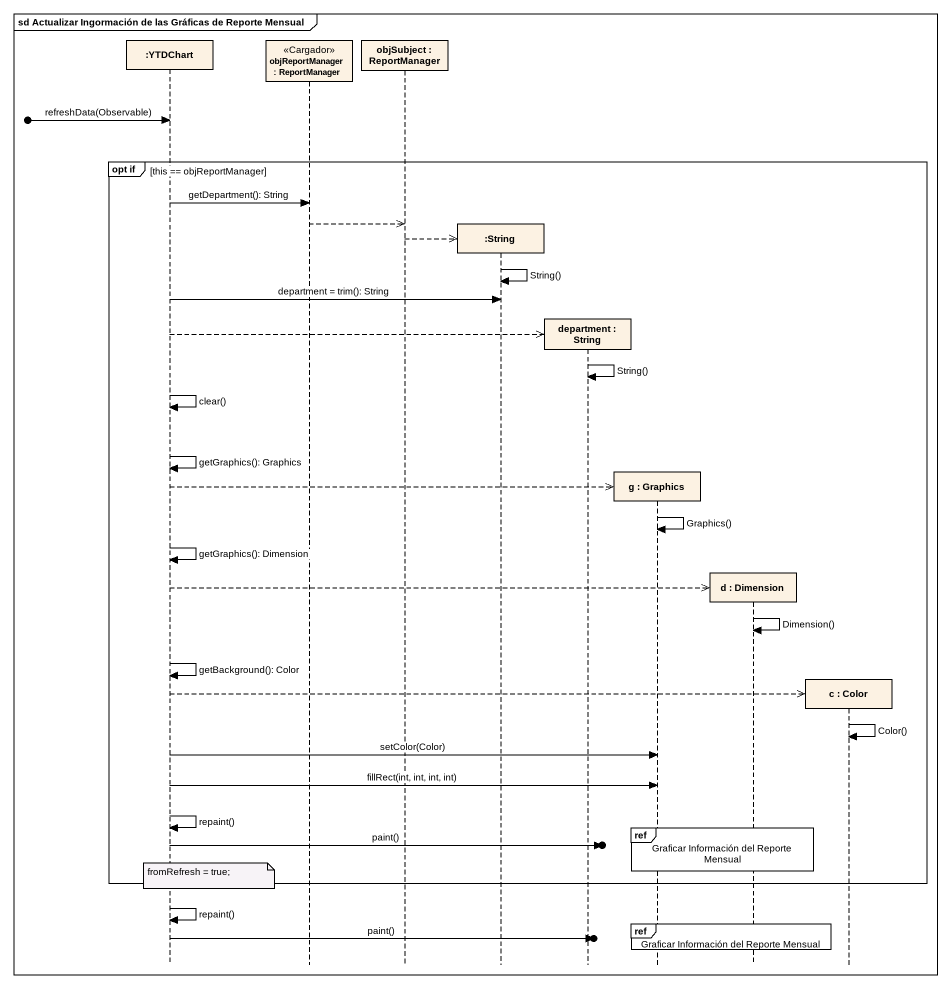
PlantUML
@startuml
mainframe sd Actualizar Ingormación de las Gráficas de Reporte Mensual
hide footbox
participant ":YTDChart" as YTDChart
participant "objReportManager : ReportManager" as objReportManager <<Cargador>>
participant "objSubject : ReportManager" as objSubject
participant ":String" as String
participant "department : String" as department
participant "g : Graphics" as g
participant "d : Dimension" as d
participant "c : Color" as c

[o-> YTDChart : refreshData(Observable)
group opt if [this == objReportManager]
  YTDChart -> objReportManager : getDepartment(): String
  objReportManager -->> objSubject
  objSubject -->> String **
  String -> String : String()
  YTDChart -> String : department = trim(): String
  YTDChart -->> department **
  department -> department : String()
  YTDChart -> YTDChart : clear()
  YTDChart -> YTDChart : getGraphics(): Graphics
  YTDChart -->> g **
  g -> g : Graphics()
  YTDChart -> YTDChart : getGraphics(): Dimension
  YTDChart -->> d **
  d -> d : Dimension()
  YTDChart -> YTDChart : getBackground(): Color
  YTDChart -->> c **
  c -> c : Color()
  YTDChart -> g : setColor(Color)
  YTDChart -> g : fillRect(int, int, int, int)
  YTDChart -> YTDChart : repaint()
  ref over g, d : Graficar Información del Reporte Mensual
  YTDChart ->o] : paint()
  note over YTDChart : fromRefresh = true;
end
YTDChart -> YTDChart : repaint()
ref over g, d : Graficar Información del Reporte Mensual
YTDChart ->o] : paint()
@enduml
